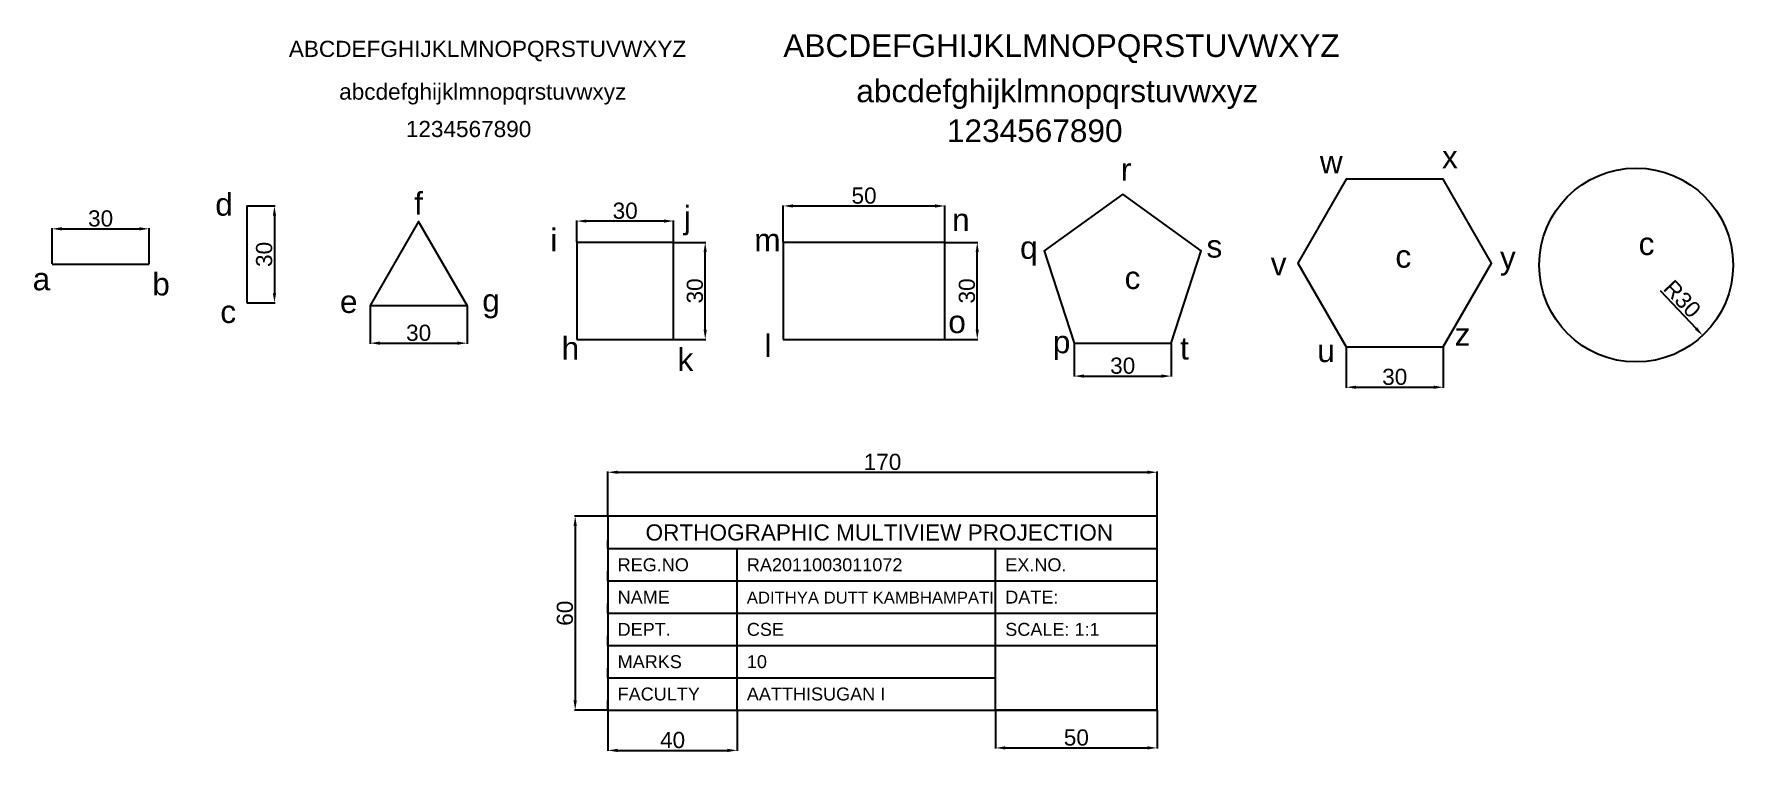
# Model space of a CAD drawing. Header units: millimetres. Extents: x 19 to 545, y 99 to 321.
import ezdxf

# ---------------------------------------------------------------- set-up
doc = ezdxf.new("R2010")
doc.units = ezdxf.units.MM
doc.header["$MEASUREMENT"] = 0
doc.header["$PDMODE"] = 1
doc.styles.get("Standard").update_dxf_attribs({"font": 'arial.ttf'})
doc.dimstyles.new('Annotative', dxfattribs={"dimscale": 0, "dimtxt": 5, "dimasz": 3, "dimexe": 0.18, "dimexo": 0.0625, "dimgap": 0.63, "dimtad": 1, "dimdec": 0, "dimdsep": 46, "dimtxsty": 'Standard', "dimcen": 2.5, "dimadec": 0, "dimazin": 0, "dimtfac": 1, "dimtdec": 0, "dimtofl": 0, "dimtmove": 0, "dimatfit": 3, "dimfxl": 1, "dimtolj": 1, "dimtzin": 0, "dimarcsym": 0})

# ---------------------------------------------------------------- blocks, each defined once
blk = doc.blocks.new('*D3')
at = {"color": 0, "lineweight": -2, "transparency": 16777216}
for p, q in [((24.61, 250.22), (24.61, 261.23)), ((54.61, 250.22), (54.61, 261.23))]:
    blk.add_line(p, q, dxfattribs=at)
at = {"color": 0, "linetype": 'Continuous', "lineweight": -2, "transparency": 16777216}
blk.add_line((27.61, 261.05), (51.61, 261.05), dxfattribs=at)
at = {"color": 0, "transparency": 16777216}
for points in [[(27.61, 261.55), (27.61, 260.55), (24.61, 261.05)], [(51.61, 261.55), (51.61, 260.55), (54.61, 261.05)]]:
    blk.add_solid(points, dxfattribs=at)
at = {"layer": 'Defpoints', "color": 0, "transparency": 16777216}
for p in [(54.61, 261.05), (24.61, 250.15), (54.61, 250.15)]:
    blk.add_point(p, dxfattribs=at)
at = {"color": 0, "transparency": 16777216, "insert": (39.61, 264.24), "char_height": 5, "attachment_point": 5}
blk.add_mtext('\\A1;30', dxfattribs=at)
blk = doc.blocks.new('*D4')
at = {"color": 0, "lineweight": -2, "transparency": 16777216}
for p, q in [((84.92, 268.13), (93.61, 268.13)), ((84.92, 238.13), (93.61, 238.13))]:
    blk.add_line(p, q, dxfattribs=at)
at = {"color": 0, "linetype": 'Continuous', "lineweight": -2, "transparency": 16777216}
blk.add_line((93.43, 265.13), (93.43, 241.13), dxfattribs=at)
at = {"color": 0, "transparency": 16777216}
for points in [[(92.93, 265.13), (93.93, 265.13), (93.43, 268.13)], [(92.93, 241.13), (93.93, 241.13), (93.43, 238.13)]]:
    blk.add_solid(points, dxfattribs=at)
at = {"layer": 'Defpoints', "color": 0, "transparency": 16777216}
for p in [(84.85, 268.13), (84.85, 238.13), (93.43, 238.13)]:
    blk.add_point(p, dxfattribs=at)
at = {"color": 0, "transparency": 16777216, "insert": (90.25, 253.13), "char_height": 5, "attachment_point": 5, "rotation": 90}
blk.add_mtext('\\A1;30', dxfattribs=at)
blk = doc.blocks.new('*D5')
at = {"color": 0, "lineweight": -2, "transparency": 16777216}
for p, q in [((123.06, 237.28), (123.06, 225.48)), ((153.06, 237.28), (153.06, 225.48))]:
    blk.add_line(p, q, dxfattribs=at)
at = {"color": 0, "linetype": 'Continuous', "lineweight": -2, "transparency": 16777216}
blk.add_line((126.06, 225.66), (150.06, 225.66), dxfattribs=at)
at = {"color": 0, "transparency": 16777216}
for points in [[(126.06, 226.16), (126.06, 225.16), (123.06, 225.66)], [(150.06, 226.16), (150.06, 225.16), (153.06, 225.66)]]:
    blk.add_solid(points, dxfattribs=at)
at = {"layer": 'Defpoints', "color": 0, "transparency": 16777216}
for p in [(123.06, 237.35), (153.06, 237.35), (153.06, 225.66)]:
    blk.add_point(p, dxfattribs=at)
at = {"color": 0, "transparency": 16777216, "insert": (138.06, 228.84), "char_height": 5, "attachment_point": 5}
blk.add_mtext('\\A1;30', dxfattribs=at)
blk = doc.blocks.new('*D6')
at = {"color": 0, "lineweight": -2, "transparency": 16777216}
for p, q in [((217.07, 256.83), (226.96, 256.83)), ((217.07, 226.83), (226.96, 226.83))]:
    blk.add_line(p, q, dxfattribs=at)
at = {"color": 0, "linetype": 'Continuous', "lineweight": -2, "transparency": 16777216}
blk.add_line((226.78, 229.83), (226.78, 253.83), dxfattribs=at)
at = {"color": 0, "transparency": 16777216}
for points in [[(226.28, 253.83), (227.28, 253.83), (226.78, 256.83)], [(226.28, 229.83), (227.28, 229.83), (226.78, 226.83)]]:
    blk.add_solid(points, dxfattribs=at)
at = {"layer": 'Defpoints', "color": 0, "transparency": 16777216}
for p in [(217.01, 256.83), (226.78, 256.83), (217.01, 226.83)]:
    blk.add_point(p, dxfattribs=at)
at = {"color": 0, "transparency": 16777216, "insert": (223.59, 241.83), "char_height": 5, "attachment_point": 5, "rotation": 90}
blk.add_mtext('\\A1;30', dxfattribs=at)
blk = doc.blocks.new('*D7')
at = {"color": 0, "lineweight": -2, "transparency": 16777216}
for p, q in [((187.01, 256.89), (187.01, 263.63)), ((217.01, 256.89), (217.01, 263.63))]:
    blk.add_line(p, q, dxfattribs=at)
at = {"color": 0, "linetype": 'Continuous', "lineweight": -2, "transparency": 16777216}
blk.add_line((214.01, 263.45), (190.01, 263.45), dxfattribs=at)
at = {"color": 0, "transparency": 16777216}
for points in [[(190.01, 263.95), (190.01, 262.95), (187.01, 263.45)], [(214.01, 263.95), (214.01, 262.95), (217.01, 263.45)]]:
    blk.add_solid(points, dxfattribs=at)
at = {"layer": 'Defpoints', "color": 0, "transparency": 16777216}
for p in [(187.01, 263.45), (187.01, 256.83), (217.01, 256.83)]:
    blk.add_point(p, dxfattribs=at)
at = {"color": 0, "transparency": 16777216, "insert": (202.01, 266.63), "char_height": 5, "attachment_point": 5}
blk.add_mtext('\\A1;30', dxfattribs=at)
blk = doc.blocks.new('*D8')
at = {"color": 0, "lineweight": -2, "transparency": 16777216}
for p, q in [((301.01, 256.83), (311.18, 256.83)), ((301.01, 226.83), (311.18, 226.83))]:
    blk.add_line(p, q, dxfattribs=at)
at = {"color": 0, "linetype": 'Continuous', "lineweight": -2, "transparency": 16777216}
blk.add_line((311, 229.83), (311, 253.83), dxfattribs=at)
at = {"color": 0, "transparency": 16777216}
for points in [[(310.5, 253.83), (311.5, 253.83), (311, 256.83)], [(310.5, 229.83), (311.5, 229.83), (311, 226.83)]]:
    blk.add_solid(points, dxfattribs=at)
at = {"layer": 'Defpoints', "color": 0, "transparency": 16777216}
for p in [(300.95, 256.83), (311, 256.83), (300.95, 226.83)]:
    blk.add_point(p, dxfattribs=at)
at = {"color": 0, "transparency": 16777216, "insert": (307.81, 241.83), "char_height": 5, "attachment_point": 5, "rotation": 90}
blk.add_mtext('\\A1;30', dxfattribs=at)
blk = doc.blocks.new('*D9')
at = {"color": 0, "lineweight": -2, "transparency": 16777216}
for p, q in [((250.95, 256.89), (250.95, 268.31)), ((300.95, 256.89), (300.95, 268.31))]:
    blk.add_line(p, q, dxfattribs=at)
at = {"color": 0, "linetype": 'Continuous', "lineweight": -2, "transparency": 16777216}
blk.add_line((253.95, 268.13), (297.95, 268.13), dxfattribs=at)
at = {"color": 0, "transparency": 16777216}
for points in [[(253.95, 268.63), (253.95, 267.63), (250.95, 268.13)], [(297.95, 268.63), (297.95, 267.63), (300.95, 268.13)]]:
    blk.add_solid(points, dxfattribs=at)
at = {"layer": 'Defpoints', "color": 0, "transparency": 16777216}
for p in [(300.95, 268.13), (250.95, 256.83), (300.95, 256.83)]:
    blk.add_point(p, dxfattribs=at)
at = {"color": 0, "transparency": 16777216, "insert": (275.95, 271.31), "char_height": 5, "attachment_point": 5}
blk.add_mtext('\\A1;50', dxfattribs=at)
blk = doc.blocks.new('*D10')
at = {"color": 0, "lineweight": -2, "transparency": 16777216}
for p, q in [((341.02, 225.6), (341.02, 215.29)), ((371.02, 225.6), (371.02, 215.29))]:
    blk.add_line(p, q, dxfattribs=at)
at = {"color": 0, "linetype": 'Continuous', "lineweight": -2, "transparency": 16777216}
blk.add_line((344.02, 215.47), (368.02, 215.47), dxfattribs=at)
at = {"color": 0, "transparency": 16777216}
for points in [[(344.02, 215.97), (344.02, 214.97), (341.02, 215.47)], [(368.02, 215.97), (368.02, 214.97), (371.02, 215.47)]]:
    blk.add_solid(points, dxfattribs=at)
at = {"layer": 'Defpoints', "color": 0, "transparency": 16777216}
for p in [(341.02, 225.66), (371.02, 225.66), (371.02, 215.47)]:
    blk.add_point(p, dxfattribs=at)
at = {"color": 0, "transparency": 16777216, "insert": (356.02, 218.66), "char_height": 5, "attachment_point": 5}
blk.add_mtext('\\A1;30', dxfattribs=at)
blk = doc.blocks.new('*D11')
at = {"color": 0, "lineweight": -2, "transparency": 16777216}
for p, q in [((425.24, 224.43), (425.24, 211.84)), ((455.24, 224.43), (455.24, 211.84))]:
    blk.add_line(p, q, dxfattribs=at)
at = {"color": 0, "linetype": 'Continuous', "lineweight": -2, "transparency": 16777216}
blk.add_line((428.24, 212.02), (452.24, 212.02), dxfattribs=at)
at = {"color": 0, "transparency": 16777216}
for points in [[(428.24, 212.52), (428.24, 211.52), (425.24, 212.02)], [(452.24, 212.52), (452.24, 211.52), (455.24, 212.02)]]:
    blk.add_solid(points, dxfattribs=at)
at = {"layer": 'Defpoints', "color": 0, "transparency": 16777216}
for p in [(425.24, 224.49), (455.24, 224.49), (455.24, 212.02)]:
    blk.add_point(p, dxfattribs=at)
at = {"color": 0, "transparency": 16777216, "insert": (440.24, 215.21), "char_height": 5, "attachment_point": 5}
blk.add_mtext('\\A1;30', dxfattribs=at)
blk = doc.blocks.new('*D12')
at = {"color": 0, "linetype": 'Continuous', "lineweight": -2, "transparency": 16777216}
blk.add_line((522.38, 241.98), (533.5, 230.21), dxfattribs=at)
at = {"color": 0, "transparency": 16777216}
blk.add_solid([(533.87, 230.55), (533.14, 229.87), (535.56, 228.03)], dxfattribs=at)
at = {"layer": 'Defpoints', "color": 0, "transparency": 16777216}
for p in [(514.96, 249.83), (535.56, 228.03)]:
    blk.add_point(p, dxfattribs=at)
at = {"color": 0, "transparency": 16777216, "insert": (529.23, 239.37), "char_height": 5, "attachment_point": 5, "rotation": 313.3863}
blk.add_mtext('\\A1;R30', dxfattribs=at)
blk = doc.blocks.new('*D13')
at = {"color": 0, "lineweight": -2, "transparency": 16777216}
for p, q in [((196.67, 172.12), (196.67, 185.88)), ((366.67, 172.12), (366.67, 185.88))]:
    blk.add_line(p, q, dxfattribs=at)
at = {"color": 0, "linetype": 'Continuous', "lineweight": -2, "transparency": 16777216}
blk.add_line((199.67, 185.7), (363.67, 185.7), dxfattribs=at)
at = {"color": 0, "transparency": 16777216}
for points in [[(199.67, 186.2), (199.67, 185.2), (196.67, 185.7)], [(363.67, 186.2), (363.67, 185.2), (366.67, 185.7)]]:
    blk.add_solid(points, dxfattribs=at)
at = {"layer": 'Defpoints', "color": 0, "transparency": 16777216}
for p in [(366.67, 185.7), (196.67, 172.06), (366.67, 172.06)]:
    blk.add_point(p, dxfattribs=at)
at = {"color": 0, "transparency": 16777216, "insert": (281.67, 188.88), "char_height": 5, "attachment_point": 5}
blk.add_mtext('\\A1;170', dxfattribs=at)
blk = doc.blocks.new('*D14')
at = {"color": 0, "lineweight": -2, "transparency": 16777216}
for p, q in [((196.61, 172.06), (186.35, 172.06)), ((196.61, 112.06), (186.35, 112.06))]:
    blk.add_line(p, q, dxfattribs=at)
at = {"color": 0, "linetype": 'Continuous', "lineweight": -2, "transparency": 16777216}
blk.add_line((186.53, 169.06), (186.53, 115.06), dxfattribs=at)
at = {"color": 0, "transparency": 16777216}
for points in [[(186.03, 169.06), (187.03, 169.06), (186.53, 172.06)], [(186.03, 115.06), (187.03, 115.06), (186.53, 112.06)]]:
    blk.add_solid(points, dxfattribs=at)
at = {"layer": 'Defpoints', "color": 0, "transparency": 16777216}
for p in [(196.67, 172.06), (186.53, 112.06), (196.67, 112.06)]:
    blk.add_point(p, dxfattribs=at)
at = {"color": 0, "transparency": 16777216, "insert": (183.35, 142.06), "char_height": 5, "attachment_point": 5, "rotation": 90}
blk.add_mtext('\\A1;60', dxfattribs=at)
blk = doc.blocks.new('*D15')
at = {"color": 0, "lineweight": -2, "transparency": 16777216}
for p, q in [((196.67, 112), (196.67, 99.41)), ((236.67, 112), (236.67, 99.41))]:
    blk.add_line(p, q, dxfattribs=at)
at = {"color": 0, "linetype": 'Continuous', "lineweight": -2, "transparency": 16777216}
blk.add_line((199.67, 99.59), (233.67, 99.59), dxfattribs=at)
at = {"color": 0, "transparency": 16777216}
for points in [[(199.67, 100.09), (199.67, 99.09), (196.67, 99.59)], [(233.67, 100.09), (233.67, 99.09), (236.67, 99.59)]]:
    blk.add_solid(points, dxfattribs=at)
at = {"layer": 'Defpoints', "color": 0, "transparency": 16777216}
for p in [(196.67, 112.06), (236.67, 112.06), (236.67, 99.59)]:
    blk.add_point(p, dxfattribs=at)
at = {"color": 0, "transparency": 16777216, "insert": (216.67, 102.78), "char_height": 5, "attachment_point": 5}
blk.add_mtext('\\A1;40', dxfattribs=at)
blk = doc.blocks.new('*D16')
at = {"color": 0, "lineweight": -2, "transparency": 16777216}
for p, q in [((316.67, 112), (316.67, 100.19)), ((366.67, 112), (366.67, 100.19))]:
    blk.add_line(p, q, dxfattribs=at)
at = {"color": 0, "linetype": 'Continuous', "lineweight": -2, "transparency": 16777216}
blk.add_line((319.67, 100.37), (363.67, 100.37), dxfattribs=at)
at = {"color": 0, "transparency": 16777216}
for points in [[(319.67, 100.87), (319.67, 99.87), (316.67, 100.37)], [(363.67, 100.87), (363.67, 99.87), (366.67, 100.37)]]:
    blk.add_solid(points, dxfattribs=at)
at = {"layer": 'Defpoints', "color": 0, "transparency": 16777216}
for p in [(316.67, 112.06), (366.67, 112.06), (366.67, 100.37)]:
    blk.add_point(p, dxfattribs=at)
at = {"color": 0, "transparency": 16777216, "insert": (341.67, 103.56), "char_height": 5, "attachment_point": 5}
blk.add_mtext('\\A1;50', dxfattribs=at)

msp = doc.modelspace()

# ---------------------------------------------------------------- linework, layer by layer
for p, q in [((84.85, 268.13), (84.85, 238.13)), ((217.01, 256.83), (187.01, 256.83)), ((187.01, 256.83), (187.01, 226.83)), ((217.01, 226.83), (217.01, 256.83)), ((300.95, 256.83), (250.95, 256.83)), ((250.95, 256.83), (250.95, 226.83)), ((300.95, 226.83), (300.95, 256.83)), ((24.61, 250.15), (54.61, 250.15)), ((187.01, 226.83), (217.01, 226.83)), ((250.95, 226.83), (300.95, 226.83)), ((196.67, 172.06), (196.67, 112.06)), ((366.67, 172.06), (196.67, 172.06)), ((196.67, 172.06), (196.67, 169.56)), ((366.67, 112.06), (366.67, 172.06)), ((196.67, 162.06), (196.67, 164.56)), ((196.67, 162.06), (366.67, 162.06)), ((196.67, 162.06), (196.67, 159.06)), ((196.67, 162.06), (199.67, 162.06)), ((236.67, 112.06), (236.67, 162.06)), ((236.67, 162.06), (239.67, 162.06)), ((316.67, 112.06), (316.67, 162.06)), ((316.67, 162.06), (319.67, 162.06)), ((196.67, 152.06), (196.67, 155.06)), ((196.67, 152.06), (366.67, 152.06)), ((196.67, 152.06), (196.67, 149.06)), ((196.67, 142.06), (196.67, 145.06)), ((196.67, 142.06), (366.67, 142.06)), ((196.67, 142.06), (196.67, 139.06)), ((196.67, 132.06), (196.67, 135.06)), ((196.67, 132.06), (366.67, 132.06)), ((196.67, 132.06), (196.67, 129.06)), ((196.67, 122.06), (196.67, 125.06)), ((196.67, 122.06), (316.67, 122.06)), ((196.67, 122.06), (196.67, 119.06)), ((196.67, 112.06), (196.67, 115.06)), ((196.67, 112.06), (366.67, 112.06)), ((196.67, 112.06), (236.67, 112.06)), ((196.67, 112.06), (196.67, 112.06)), ((366.67, 112.06), (316.67, 112.06))]:
    msp.add_line(p, q)
for points in [[(425.24, 224.49), (455.24, 224.49), (470.24, 250.47), (455.24, 276.45), (425.24, 276.45), (410.24, 250.47)], [(341.02, 225.66), (371.02, 225.66), (380.29, 254.19), (356.02, 271.82), (331.75, 254.19)], [(123.06, 237.35), (153.06, 237.35), (138.06, 263.33)]]:
    msp.add_lwpolyline(points, close=True)
msp.add_circle((514.96, 249.83), 30)
for p in [(61.47, 151.3), (61.47, 141.3), (61.47, 131.3), (61.47, 121.3), (61.47, 111.3)]:
    msp.add_point(p)

# ---------------------------------------------------------------- texts
for s, height, p in [('ABCDEFGHIJKLMNOPQRSTUVWXYZ', 7, (250.97, 314.26)), ('ABCDEFGHIJKLMNOPQRSTUVWXYZ', 5, (97.88, 314.26)), ('abcdefghijklmnopqrstuvwxyz', 5, (113.46, 301.03)), ('abcdefghijklmnopqrstuvwxyz', 7, (273.56, 300.25)), ('1234567890', 7, (301.6, 287.91)), ('1234567890', 5, (134.1, 289.46)), ('x', 7, (454.87, 279.81)), ('r', 7, (355.45, 275.92)), ('w', 7, (417.05, 278.26)), ('d', 7, (75.11, 265.13)), ('f', 7, (136.71, 265.4)), ('j', 7, (220.15, 261.11)), ('n', 7, (303.2, 260.33)), ('i', 7, (178.82, 254.1)), ('m', 7, (241.98, 254.1)), ('c', 7, (515.74, 252.95)), ('q', 7, (324.25, 251.76)), ('s', 7, (381.96, 252.15)), ('c', 7, (440.44, 249.03)), ('y', 7, (472.81, 248.65)), ('a', 7, (18.57, 242.02)), ('b', 7, (55.61, 240.46)), ('c', 7, (356.61, 242.41)), ('v', 7, (401.84, 246.7)), ('c', 7, (76.67, 231.89)), ('e', 7, (113.71, 235.01)), ('g', 7, (157.77, 235.4)), ('o', 7, (302.03, 228.78)), ('h', 7, (182.33, 220.59)), ('l', 7, (245.1, 221.37)), ('p', 7, (334.39, 222.54)), ('t', 7, (373.77, 220.59)), ('z', 7, (458.77, 224.88)), ('k', 7, (218.2, 217.09)), ('u', 7, (416.27, 219.81)), ('      ORTHOGRAPHIC MULTIVIEW PROJECTION', 5, (196.67, 164.56)), ('REG.NO', 4, (199.67, 155.06)), ('RA2011003011072', 4, (239.67, 155.06)), ('EX.NO.', 4, (319.67, 155.06)), ('NAME', 4, (199.67, 145.06)), ('ADITHYA DUTT KAMBHAMPATI', 3.69, (239.67, 145.06)), ('DATE:', 4, (319.67, 145.06)), ('DEPT.', 4, (199.67, 135.06)), ('CSE', 4, (239.67, 135.06)), ('SCALE: 1:1', 4, (319.67, 135.06)), ('MARKS', 4, (199.67, 125.06)), ('10', 4, (239.67, 125.06)), ('FACULTY', 4, (199.67, 115.06)), ('AATTHISUGAN I', 4, (239.67, 115.06))]:
    msp.add_text(s, height=height).set_placement(p)

# ---------------------------------------------------------------- dimensions: what is measured, and where the dimension line sits
for base, p1, p2, picture, middle in [((300.95, 268.13), (250.95, 256.83), (300.95, 256.83), '*D9', (275.95, 271.31)), ((187.01, 263.45), (217.01, 256.83), (187.01, 256.83), '*D7', (202.01, 266.63)), ((54.61, 261.05), (24.61, 250.15), (54.61, 250.15), '*D3', (39.61, 264.24)), ((153.06, 225.66), (123.06, 237.35), (153.06, 237.35), '*D5', (138.06, 228.84)), ((371.02, 215.47), (341.02, 225.66), (371.02, 225.66), '*D10', (356.02, 218.66)), ((455.24, 212.02), (425.24, 224.49), (455.24, 224.49), '*D11', (440.24, 215.21)), ((366.67, 185.7), (196.67, 172.06), (366.67, 172.06), '*D13', (281.67, 188.88)), ((236.67, 99.59), (196.67, 112.06), (236.67, 112.06), '*D15', (216.67, 102.78)), ((366.67, 100.37), (316.67, 112.06), (366.67, 112.06), '*D16', (341.67, 103.56))]:
    dim = msp.add_linear_dim(base=base, p1=p1, p2=p2, dimstyle='Annotative')
    dim.commit()
    dim.dimension.update_dxf_attribs({"geometry": picture, "text_midpoint": middle})
for base, p1, p2, picture, middle in [((93.43, 238.13), (84.85, 268.13), (84.85, 238.13), '*D4', (90.25, 253.13)), ((226.78, 256.83), (217.01, 226.83), (217.01, 256.83), '*D6', (223.59, 241.83)), ((311, 256.83), (300.95, 226.83), (300.95, 256.83), '*D8', (307.81, 241.83)), ((186.53, 112.06), (196.67, 172.06), (196.67, 112.06), '*D14', (183.35, 142.06))]:
    dim = msp.add_linear_dim(base=base, p1=p1, p2=p2, angle=90, dimstyle='Annotative')
    dim.commit()
    dim.dimension.update_dxf_attribs({"geometry": picture, "text_midpoint": middle})
dim = msp.add_radius_dim(center=(514.96, 249.83), mpoint=(535.56, 228.03), dimstyle='Annotative')
dim.commit()
dim.dimension.update_dxf_attribs({"geometry": '*D12', "text_midpoint": (526.91, 237.18), "dimtype": 164})

doc.saveas('drawing.dxf')
